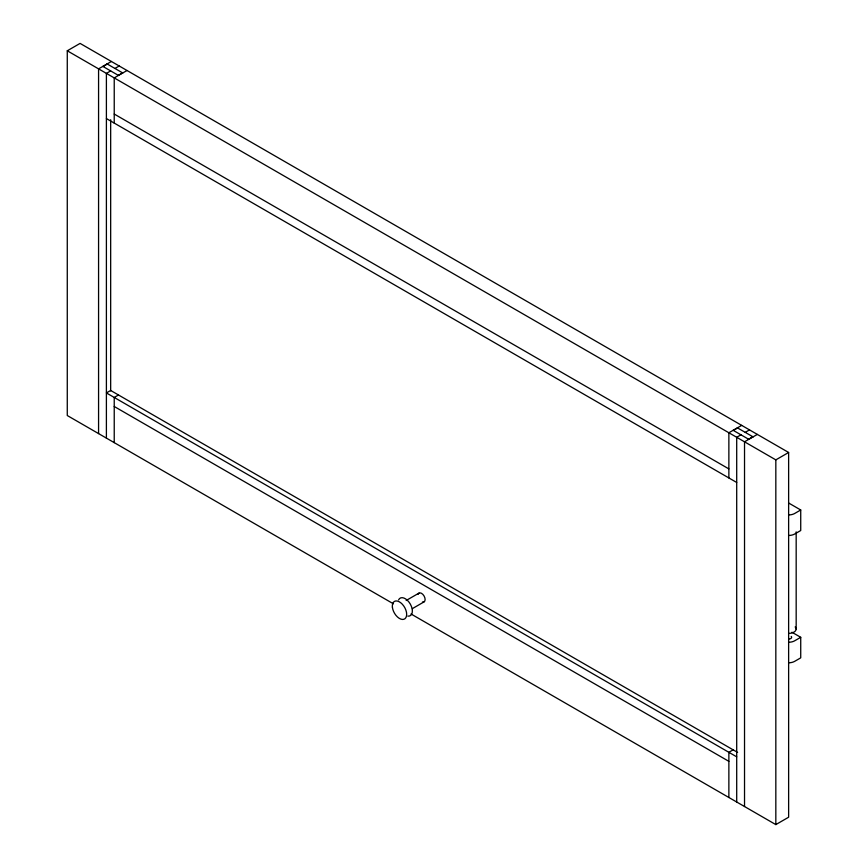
<?xml version="1.0" encoding="UTF-8"?>
<svg xmlns="http://www.w3.org/2000/svg" width="868" height="868" viewBox="0 0 868 868"><rect width="100%" height="100%" fill="white"/><g stroke="black" fill="none" stroke-linecap="round" stroke-linejoin="round"><path stroke-width="1.3" d="M393.399 603.803L67.27 415.522L67.27 50.789L80.084 43.4L788.632 452.478L788.632 817.211L775.829 824.6L410.998 613.969M111.375 61.476L98.572 68.865L98.572 433.588M103.021 66.5L107.285 64.037M110.67 70.916L106.395 73.379L106.395 438.112M114.934 68.453L119.209 65.99M118.319 75.332L122.583 72.869M127.032 70.503L114.229 77.903L114.229 123.082M118.493 394.983L114.229 397.446L114.229 442.626M406.159 600.504L419.016 593.083M412.398 608.609L424.083 601.86M741.684 425.374L728.87 432.763L728.87 477.942M733.319 430.409L737.594 427.935M740.968 434.814L736.704 437.288L736.704 802.01M745.232 432.351L749.507 429.888M748.617 439.23L752.881 436.767M757.33 434.412L744.527 441.801L744.527 806.524M67.27 50.789L775.829 459.877L788.632 452.478M788.632 535.458A8.55 4.937 0 0 0 794.676 534.004L800.73 530.522L800.73 509.983L794.676 513.476A8.55 4.937 0 0 1 788.632 514.919M788.632 662.783A8.55 4.937 0 0 0 794.676 661.34L800.73 657.846L800.73 637.307L794.676 640.801A8.55 4.937 0 0 1 788.632 642.244M733.145 749.843L728.87 752.317L728.87 797.497M107.111 63.939L122.768 72.977M737.409 427.837L753.066 436.875M102.847 66.402L118.493 75.44M733.145 430.3L748.791 439.338M788.632 502.995L800.73 509.983M114.229 114.044L728.87 468.904M106.395 118.558L736.704 482.467M791.931 632.23L800.73 637.307M737.616 752.426L110.67 390.47L106.395 392.933L736.704 756.831M114.229 406.484L728.87 761.345M796.173 531.867L796.173 629.094M775.829 459.877L775.829 824.6M110.67 119.73L110.67 390.904M791.247 636.439A3.016 1.747 0 0 1 788.632 639.054M795.164 626.913A7.541 4.362 0 0 1 788.632 633.445M398.596 599.875A10.134 5.848 60 0 1 410.304 604.074A10.134 5.848 60 0 1 407.873 616.139M418.094 594.396A5.067 2.929 60 0 1 424.083 596.012A5.067 2.929 60 0 1 422.477 602.001M392.379 607.101A10.134 5.848 60 0 0 403.804 619.307A10.134 5.848 60 0 0 402.307 604.204A10.134 5.848 60 0 0 392.379 607.101"/></g></svg>
